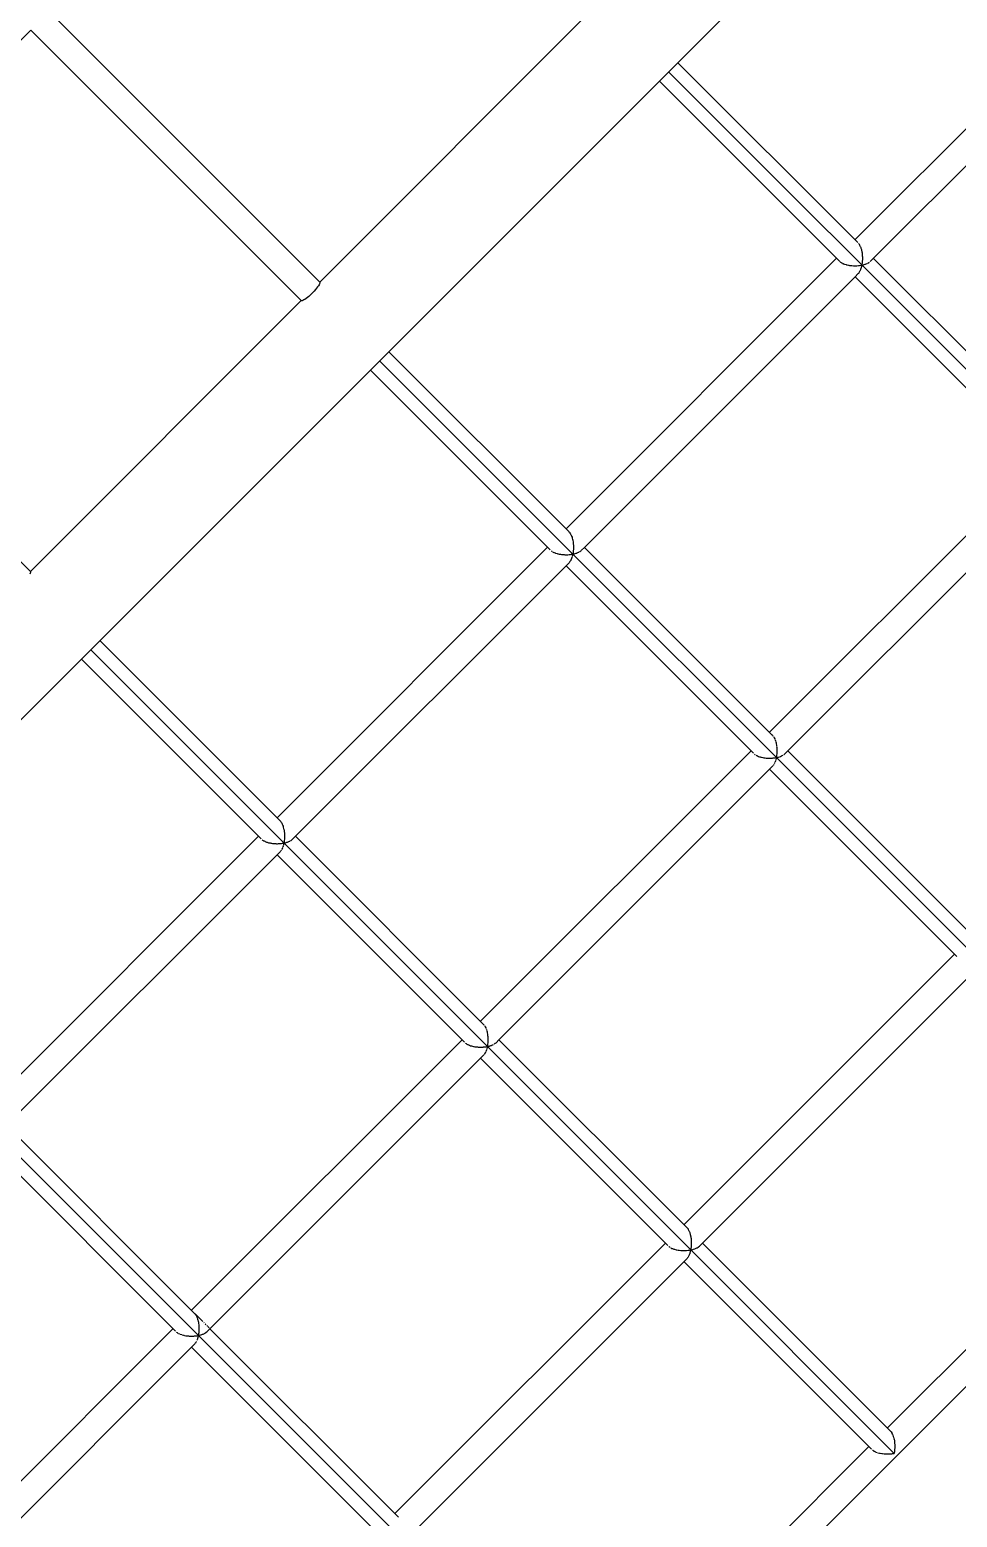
# Model space of a CAD drawing. Header units: millimetres. Extents: x -4086 to 3652, y -3941 to 3614.
# Drawn here: x 939 to 1505, y -1425 to -517 of the extents above; entities that cross this region are included whole.
import ezdxf

# ---------------------------------------------------------------- set-up
doc = ezdxf.new("R2010")
doc.units = ezdxf.units.MM
doc.layers.add('DIKOM_ОБЪЕКТ', color=7, linetype='Continuous')

msp = doc.modelspace()

# ---------------------------------------------------------------- linework, layer by layer
at = {"layer": 'DIKOM_ОБЪЕКТ', "color": 7, "linetype": 'Continuous'}
for p, q in [((1965.965, 93.955), (1152.923, -719.05)), ((1442.634, -645.459), (1607.645, -480.456)), ((1442.634, -645.459), (1607.645, -480.456)), ((1452.12, -658.534), (1620.72, -489.942)), ((951.232, -506.299), (1116.149, -671.222)), ((1116.149, -671.223), (1281.37, -506.009)), ((1116.149, -671.223), (1281.37, -506.009)), ((774.73, -682.793), (939.952, -517.579)), ((939.952, -517.579), (1104.868, -682.502)), ((939.952, -517.579), (1104.868, -682.502)), ((1570.866, -784.94), (1328.955, -543.027)), ((1570.866, -784.94), (1328.955, -543.027)), ((1444.295, -647.119), (1334.579, -537.402)), ((1433.364, -658.686), (1323.33, -548.651)), ((1444.758, -647.582), (1445.189, -648.014)), ((1444.902, -647.788), (1445.113, -648.09)), ((1445.113, -648.09), (1445.329, -648.404)), ((1445.189, -648.014), (1445.454, -648.279)), ((1445.335, -648.412), (1445.459, -648.656)), ((1445.459, -648.656), (1445.647, -649.027)), ((1445.647, -649.027), (1445.841, -649.411)), ((1445.847, -649.42), (1445.953, -649.703)), ((1445.953, -649.703), (1446.114, -650.135)), ((1446.114, -650.135), (1446.282, -650.581)), ((1446.286, -650.592), (1446.374, -650.91)), ((1446.374, -650.91), (1446.505, -651.389)), ((1446.505, -651.389), (1446.642, -651.889)), ((1446.645, -651.9), (1446.711, -652.246)), ((1446.711, -652.246), (1446.81, -652.763)), ((1446.81, -652.763), (1446.912, -653.304)), ((1266.374, -821.712), (1431.385, -656.708)), ((1266.374, -821.712), (1431.385, -656.708)), ((1433.516, -658.838), (1434.01, -659.182)), ((1434.138, -659.27), (1434.33, -659.403)), ((1434.338, -659.409), (1434.945, -659.717)), ((1435.1, -659.795), (1435.336, -659.915)), ((1435.345, -659.92), (1436.052, -660.185)), ((1436.231, -660.252), (1436.507, -660.356)), ((1436.517, -660.36), (1437.307, -660.577)), ((1437.307, -660.577), (1437.507, -660.632)), ((1437.507, -660.632), (1437.814, -660.716)), ((1437.826, -660.719), (1438.681, -660.882)), ((1438.681, -660.882), (1438.895, -660.923)), ((1438.895, -660.923), (1439.23, -660.986)), ((1439.242, -660.989), (1440.144, -661.094)), ((1440.144, -661.094), (1440.367, -661.12)), ((1440.367, -661.12), (1440.722, -661.161)), ((1440.735, -661.164), (1441.663, -661.208)), ((1441.663, -661.208), (1441.891, -661.22)), ((1441.891, -661.22), (1442.257, -661.237)), ((1442.271, -661.24), (1443.204, -661.223)), ((1443.204, -661.223), (1443.431, -661.219)), ((1443.431, -661.218), (1443.801, -661.211)), ((1443.815, -661.214), (1444.734, -661.136)), ((1444.734, -661.136), (1444.953, -661.117)), ((1444.953, -661.117), (1445.321, -661.085)), ((1445.335, -661.091), (1446.217, -660.95)), ((1446.217, -660.95), (1446.423, -660.917)), ((1446.471, -662.227), (1446.372, -662.54)), ((1446.423, -660.917), (1446.783, -660.859)), ((1446.599, -661.691), (1446.483, -662.21)), ((1446.708, -661.202), (1446.599, -661.691)), ((1446.783, -660.859), (1446.708, -661.202)), ((1446.876, -660.291), (1446.785, -660.857)), ((1446.786, -660.857), (1447.617, -660.672)), ((1446.96, -659.771), (1446.876, -660.291)), ((1446.915, -653.317), (1446.958, -653.682)), ((1446.957, -653.682), (1447.02, -654.225)), ((1447.017, -659.411), (1446.96, -659.771)), ((1447.062, -658.81), (1447.012, -659.395)), ((1447.02, -654.225), (1447.087, -654.796)), ((1447.109, -658.265), (1447.062, -658.81)), ((1447.09, -654.81), (1447.108, -655.187)), ((1447.108, -655.187), (1447.134, -655.743)), ((1447.141, -657.89), (1447.109, -658.266)), ((1447.134, -655.743), (1447.163, -656.331)), ((1447.149, -657.283), (1447.138, -657.875)), ((1447.158, -656.726), (1447.149, -657.283)), ((1447.166, -656.345), (1447.158, -656.726)), ((1447.617, -660.672), (1447.814, -660.629)), ((1447.814, -660.629), (1448.136, -660.557)), ((1448.153, -660.545), (1448.91, -660.303)), ((1449.084, -660.248), (1449.385, -660.151)), ((1449.395, -660.145), (1450.062, -659.855)), ((1450.212, -659.789), (1450.479, -659.673)), ((1450.488, -659.667), (1451.047, -659.338)), ((1451.173, -659.264), (1451.397, -659.131)), ((1451.943, -658.68), (1452.12, -658.534)), ((1568.532, -771.357), (1453.915, -656.739)), ((1116.155, -671.237), (1116.245, -671.445)), ((1277.655, -832.992), (1442.666, -667.988)), ((1557.291, -782.615), (1442.665, -667.988)), ((1442.666, -667.988), (1444.46, -666.194)), ((1444.689, -665.915), (1444.46, -666.194)), ((1444.898, -665.663), (1444.689, -665.915)), ((1445.05, -665.479), (1444.898, -665.663)), ((1445.265, -665.117), (1445.056, -665.471)), ((1445.456, -664.795), (1445.265, -665.117)), ((1445.593, -664.562), (1445.456, -664.795)), ((1445.782, -664.132), (1445.599, -664.553)), ((1445.95, -663.746), (1445.782, -664.132)), ((1446.071, -663.47), (1445.951, -663.746)), ((1446.23, -662.981), (1446.078, -663.458)), ((1446.371, -662.54), (1446.23, -662.981)), ((1109.449, -679.924), (1108.622, -680.612)), ((1110.302, -679.166), (1109.451, -679.922)), ((1111.159, -678.357), (1110.304, -679.164)), ((1112.002, -677.514), (1111.161, -678.355)), ((1112.812, -676.656), (1112.004, -677.512)), ((1113.57, -675.803), (1112.814, -676.654)), ((1114.259, -674.974), (1113.572, -675.801)), ((1114.865, -674.187), (1114.262, -674.972)), ((1115.375, -673.459), (1114.867, -674.185)), ((1115.774, -672.808), (1115.375, -673.458)), ((1116.056, -672.248), (1115.775, -672.807)), ((1116.215, -671.79), (1116.057, -672.246)), ((1116.245, -671.446), (1116.215, -671.788)), ((774.73, -682.793), (939.648, -847.716)), ((1104.868, -682.502), (939.648, -847.716)), ((939.648, -847.716), (1104.868, -682.503)), ((1105.091, -682.599), (1104.883, -682.509)), ((1105.436, -682.569), (1105.092, -682.6)), ((1105.893, -682.411), (1105.437, -682.568)), ((1106.454, -682.129), (1105.895, -682.41)), ((1107.105, -681.728), (1106.456, -682.127)), ((1107.833, -681.22), (1107.107, -681.727)), ((1108.619, -680.615), (1107.835, -681.218)), ((1268.005, -823.342), (1158.319, -713.655)), ((339.882, -1532.057), (1152.923, -719.05)), ((1256.636, -834.472), (1147.07, -724.904)), ((1518.688, -1085.277), (1152.694, -719.28)), ((1518.688, -1085.277), (1152.694, -719.28)), ((1390.456, -945.795), (1555.467, -780.791)), ((1390.456, -945.795), (1555.467, -780.791)), ((1401.736, -957.076), (1568.541, -790.278)), ((1267.885, -823.222), (1268.191, -823.528)), ((1268.191, -823.528), (1268.497, -823.835)), ((1268.497, -823.835), (1268.848, -824.186)), ((1268.614, -824), (1268.786, -824.248)), ((1268.786, -824.248), (1269.069, -824.656)), ((1269.075, -824.665), (1269.175, -824.861)), ((1269.175, -824.861), (1269.328, -825.163)), ((1269.328, -825.163), (1269.581, -825.664)), ((1090.114, -997.964), (1255.125, -832.96)), ((1090.114, -997.964), (1255.125, -832.96)), ((1269.587, -825.674), (1269.672, -825.901)), ((1269.672, -825.901), (1269.804, -826.252)), ((1269.804, -826.252), (1270.022, -826.834)), ((1270.026, -826.843), (1270.096, -827.098)), ((1270.096, -827.099), (1270.204, -827.491)), ((1270.204, -827.491), (1270.382, -828.142)), ((1270.385, -828.153), (1270.438, -828.429)), ((1270.438, -828.429), (1270.518, -828.853)), ((1270.518, -828.853), (1270.651, -829.557)), ((1270.655, -829.57), (1270.689, -829.861)), ((1270.689, -829.861), (1270.741, -830.305)), ((1270.741, -830.305), (1270.827, -831.049)), ((1270.855, -834.442), (1270.816, -834.887)), ((1270.829, -831.062), (1270.844, -831.364)), ((1270.844, -831.364), (1270.866, -831.818)), ((1270.88, -834.142), (1270.855, -834.442)), ((1270.866, -831.818), (1270.903, -832.584)), ((1270.892, -833.357), (1270.878, -834.128)), ((1270.9, -832.903), (1270.892, -833.357)), ((1270.905, -832.598), (1270.9, -832.902)), ((1275.86, -834.787), (1277.655, -832.992)), ((1392.21, -947.548), (1277.655, -832.992)), ((1257.256, -835.092), (1257.655, -835.368)), ((1257.655, -835.368), (1257.917, -835.55)), ((1258.078, -835.663), (1258.569, -835.911)), ((1258.569, -835.911), (1258.889, -836.073)), ((1258.889, -836.073), (1259.076, -836.168)), ((1259.085, -836.173), (1259.656, -836.388)), ((1259.656, -836.388), (1260.028, -836.527)), ((1260.028, -836.527), (1260.246, -836.609)), ((1260.257, -836.613), (1260.895, -836.788)), ((1260.895, -836.788), (1261.31, -836.902)), ((1261.31, -836.902), (1261.554, -836.968)), ((1261.566, -836.972), (1262.258, -837.103)), ((1262.258, -837.103), (1262.704, -837.188)), ((1262.704, -837.188), (1262.97, -837.238)), ((1262.983, -837.242), (1263.712, -837.327)), ((1263.712, -837.327), (1264.181, -837.381)), ((1264.181, -837.381), (1264.462, -837.414)), ((1264.475, -837.417), (1265.225, -837.453)), ((1265.225, -837.453), (1265.706, -837.476)), ((1265.706, -837.476), (1265.997, -837.489)), ((1266.011, -837.493), (1266.766, -837.478)), ((1266.406, -844.241), (1268.2, -842.447)), ((1266.766, -837.478), (1267.247, -837.47)), ((1267.247, -837.47), (1267.541, -837.465)), ((1267.556, -837.467), (1268.297, -837.404)), ((1268.498, -842.085), (1268.2, -842.447)), ((1268.297, -837.404), (1268.768, -837.363)), ((1268.669, -841.879), (1268.498, -842.085)), ((1268.768, -837.363), (1269.06, -837.339)), ((1269.067, -841.264), (1268.796, -841.724)), ((1269.223, -841.001), (1269.067, -841.264)), ((1269.076, -837.345), (1269.786, -837.23)), ((1269.333, -840.815), (1269.223, -841.001)), ((1269.577, -840.259), (1269.339, -840.806)), ((1269.714, -839.944), (1269.577, -840.259)), ((1269.811, -839.722), (1269.715, -839.944)), ((1269.786, -837.23), (1270.236, -837.158)), ((1270.015, -839.091), (1269.817, -839.712)), ((1270.131, -838.73), (1270.015, -839.091)), ((1270.211, -838.48), (1270.131, -838.73)), ((1270.373, -837.787), (1270.223, -838.463)), ((1270.236, -837.158), (1270.523, -837.112)), ((1270.462, -837.385), (1270.373, -837.787)), ((1270.523, -837.112), (1270.462, -837.385)), ((1270.643, -836.374), (1270.525, -837.109)), ((1270.525, -837.109), (1271.201, -836.96)), ((1270.711, -835.951), (1270.643, -836.374)), ((1270.757, -835.663), (1270.711, -835.951)), ((1270.816, -834.887), (1270.751, -835.647)), ((1271.201, -836.96), (1271.624, -836.866)), ((1271.623, -836.866), (1271.875, -836.81)), ((1271.893, -836.798), (1272.506, -836.602)), ((1272.506, -836.602), (1272.887, -836.48)), ((1272.887, -836.48), (1273.124, -836.404)), ((1273.135, -836.398), (1273.676, -836.163)), ((1273.676, -836.163), (1274.008, -836.018)), ((1274.008, -836.018), (1274.219, -835.926)), ((1274.68, -835.653), (1274.96, -835.489)), ((1274.96, -835.489), (1275.136, -835.384)), ((1275.144, -835.377), (1275.501, -835.083)), ((1275.501, -835.083), (1275.719, -834.903)), ((939.555, -848.741), (939.273, -849.3)), ((939.714, -848.284), (939.555, -848.74)), ((939.647, -847.717), (939.744, -847.939)), ((939.745, -847.94), (939.714, -848.275)), ((1101.394, -1009.245), (1266.406, -844.241)), ((1380.718, -958.555), (1266.405, -844.241)), ((1342.428, -1261.529), (976.434, -895.532)), ((1342.428, -1261.529), (976.434, -895.532)), ((1092.243, -1000.094), (982.058, -889.908)), ((1080.375, -1010.724), (970.809, -901.157)), ((1392.04, -947.378), (1392.226, -947.565)), ((1392.32, -947.659), (1392.46, -947.799)), ((1392.585, -947.924), (1392.81, -948.248)), ((1392.869, -948.332), (1393.151, -948.739)), ((1393.158, -948.749), (1393.358, -949.145)), ((1393.41, -949.247), (1393.663, -949.747)), ((1393.67, -949.757), (1393.842, -950.218)), ((1393.886, -950.336), (1394.104, -950.917)), ((1394.108, -950.927), (1394.25, -951.445)), ((1394.286, -951.575), (1394.464, -952.224)), ((1394.467, -952.237), (1394.573, -952.795)), ((1214.196, -1122.048), (1379.207, -957.044)), ((1214.196, -1122.048), (1379.207, -957.044)), ((1381.339, -959.176), (1381.736, -959.452)), ((1382.159, -959.745), (1382.65, -959.994)), ((1382.77, -960.055), (1383.158, -960.251)), ((1383.167, -960.256), (1383.739, -960.471)), ((1383.876, -960.522), (1384.329, -960.692)), ((1384.339, -960.696), (1384.977, -960.871)), ((1385.131, -960.913), (1385.636, -961.051)), ((1385.648, -961.055), (1386.339, -961.186)), ((1386.503, -961.218), (1387.052, -961.322)), ((1387.064, -961.325), (1387.793, -961.41)), ((1387.964, -961.429), (1388.544, -961.497)), ((1388.557, -961.5), (1389.307, -961.536)), ((1389.482, -961.544), (1390.079, -961.573)), ((1390.093, -961.576), (1390.848, -961.561)), ((1391.02, -961.558), (1391.623, -961.548)), ((1391.637, -961.55), (1392.379, -961.487)), ((1392.548, -961.473), (1393.142, -961.422)), ((1393.159, -961.428), (1393.869, -961.313)), ((1394.028, -961.287), (1394.605, -961.195)), ((1394.605, -961.195), (1394.483, -961.744)), ((1394.6, -952.936), (1394.734, -953.641)), ((1394.725, -960.458), (1394.607, -961.193)), ((1394.607, -961.193), (1395.284, -961.042)), ((1394.737, -953.652), (1394.805, -954.243)), ((1394.84, -959.746), (1394.747, -960.324)), ((1394.823, -954.39), (1394.908, -955.132)), ((1394.899, -958.971), (1394.833, -959.731)), ((1394.962, -958.226), (1394.911, -958.829)), ((1394.912, -955.145), (1394.941, -955.754)), ((1394.948, -955.903), (1394.985, -956.668)), ((1394.974, -957.441), (1394.959, -958.212)), ((1394.987, -956.681), (1394.976, -957.295)), ((1395.43, -961.01), (1395.958, -960.893)), ((1395.975, -960.882), (1396.588, -960.685)), ((1396.721, -960.643), (1397.207, -960.487)), ((1397.218, -960.481), (1397.758, -960.246)), ((1397.871, -960.196), (1398.3, -960.01)), ((1398.31, -960.004), (1398.763, -959.736)), ((1399.227, -959.461), (1399.583, -959.166)), ((1399.657, -959.105), (1399.942, -958.87)), ((1399.942, -958.87), (1401.736, -957.076)), ((1516.416, -1071.756), (1401.736, -957.076)), ((1225.476, -1133.328), (1392.281, -966.53)), ((1504.8, -1082.638), (1390.487, -968.324)), ((1392.581, -966.168), (1392.281, -966.53)), ((1392.872, -965.815), (1392.631, -966.106)), ((1393.15, -965.347), (1392.879, -965.806)), ((1393.659, -964.342), (1393.421, -964.888)), ((1393.893, -963.806), (1393.701, -964.245)), ((1394.099, -963.174), (1393.9, -963.795)), ((1394.293, -962.562), (1394.134, -963.063)), ((1394.455, -961.871), (1394.304, -962.547)), ((1092.244, -1000.095), (1092.38, -1000.292)), ((1092.459, -1000.407), (1092.809, -1000.909)), ((1092.816, -1000.919), (1092.939, -1001.162)), ((1093.008, -1001.299), (1093.321, -1001.916)), ((1093.327, -1001.927), (1093.433, -1002.21)), ((1093.493, -1002.369), (1093.762, -1003.086)), ((1093.766, -1003.097), (1093.853, -1003.415)), ((1093.902, -1003.593), (1094.121, -1004.394)), ((1094.125, -1004.406), (1094.191, -1004.751)), ((1094.227, -1004.941), (1094.391, -1005.809)), ((1094.394, -1005.822), (1094.437, -1006.188)), ((1094.438, -1006.188), (1094.46, -1006.386)), ((1094.46, -1006.386), (1094.567, -1007.301)), ((913.853, -1174.217), (1078.864, -1009.214)), ((913.853, -1174.217), (1078.864, -1009.214)), ((1080.993, -1011.342), (1081.3, -1011.555)), ((1081.3, -1011.555), (1081.615, -1011.774)), ((1081.615, -1011.774), (1081.809, -1011.908)), ((1081.817, -1011.915), (1082.192, -1012.104)), ((1082.192, -1012.104), (1082.58, -1012.301)), ((1082.58, -1012.301), (1082.816, -1012.421)), ((1082.825, -1012.425), (1083.261, -1012.589)), ((1083.261, -1012.589), (1083.711, -1012.758)), ((1083.711, -1012.758), (1083.986, -1012.862)), ((1083.996, -1012.866), (1084.485, -1012.999)), ((1084.485, -1012.999), (1084.986, -1013.136)), ((1084.986, -1013.136), (1085.294, -1013.221)), ((1085.306, -1013.225), (1085.834, -1013.324)), ((1085.834, -1013.324), (1086.375, -1013.427)), ((1086.375, -1013.427), (1086.71, -1013.491)), ((1086.722, -1013.494), (1087.278, -1013.559)), ((1087.278, -1013.559), (1087.847, -1013.625)), ((1087.847, -1013.625), (1088.202, -1013.666)), ((1088.215, -1013.669), (1088.788, -1013.697)), ((1088.788, -1013.697), (1089.37, -1013.724)), ((1089.371, -1013.724), (1089.737, -1013.742)), ((1089.75, -1013.745), (1090.327, -1013.734)), ((1090.327, -1013.734), (1090.911, -1013.724)), ((1090.911, -1013.724), (1091.28, -1013.717)), ((1091.295, -1013.72), (1091.862, -1013.671)), ((1091.862, -1013.671), (1092.432, -1013.622)), ((1092.432, -1013.623), (1092.8, -1013.591)), ((1092.815, -1013.597), (1093.356, -1013.51)), ((1093.356, -1013.51), (1093.904, -1013.423)), ((1093.55, -1015.975), (1093.43, -1016.251)), ((1093.801, -1015.201), (1093.557, -1015.964)), ((1093.951, -1014.732), (1093.85, -1015.046)), ((1093.904, -1013.423), (1094.262, -1013.366)), ((1094.147, -1013.885), (1093.962, -1014.716)), ((1094.262, -1013.366), (1094.186, -1013.706)), ((1094.41, -1012.458), (1094.266, -1013.361)), ((1094.266, -1013.361), (1094.785, -1013.247)), ((1094.497, -1011.915), (1094.439, -1012.276)), ((1094.571, -1010.964), (1094.491, -1011.9)), ((1094.569, -1007.315), (1094.587, -1007.692)), ((1094.587, -1007.692), (1094.597, -1007.894)), ((1094.62, -1010.395), (1094.588, -1010.77)), ((1094.597, -1007.894), (1094.643, -1008.836)), ((1094.634, -1009.431), (1094.617, -1010.381)), ((1094.638, -1009.231), (1094.634, -1009.431)), ((1094.645, -1008.851), (1094.638, -1009.231)), ((1094.785, -1013.247), (1095.294, -1013.134)), ((1095.294, -1013.134), (1095.616, -1013.062)), ((1095.633, -1013.051), (1096.103, -1012.9)), ((1096.103, -1012.9), (1096.564, -1012.753)), ((1096.564, -1012.753), (1096.863, -1012.657)), ((1096.875, -1012.65), (1097.289, -1012.47)), ((1097.289, -1012.47), (1097.692, -1012.295)), ((1097.692, -1012.295), (1097.958, -1012.179)), ((1098.314, -1011.968), (1098.652, -1011.769)), ((1098.652, -1011.769), (1098.876, -1011.637)), ((1098.884, -1011.629), (1099.157, -1011.404)), ((1099.157, -1011.404), (1099.422, -1011.186)), ((1099.422, -1011.186), (1099.6, -1011.039)), ((1099.6, -1011.039), (1101.394, -1009.245)), ((1216.325, -1124.177), (1101.394, -1009.245)), ((925.134, -1185.498), (1090.145, -1020.494)), ((1090.145, -1020.494), (1091.939, -1018.7)), ((1204.458, -1134.807), (1090.145, -1020.494)), ((1092.306, -1018.254), (1091.939, -1018.7)), ((1092.529, -1017.984), (1092.377, -1018.168)), ((1092.87, -1017.411), (1092.536, -1017.977)), ((1093.371, -1016.386), (1093.08, -1017.057)), ((1166.167, -1437.783), (800.173, -1071.784)), ((1166.167, -1437.783), (800.173, -1071.784)), ((1338.278, -1246.131), (1503.29, -1081.127)), ((1338.278, -1246.131), (1503.29, -1081.127)), ((1349.558, -1257.411), (1516.363, -1090.613)), ((1216.323, -1124.175), (1216.53, -1124.472)), ((1216.607, -1124.583), (1216.891, -1124.993)), ((1216.896, -1125), (1217.079, -1125.361)), ((1037.936, -1298.3), (1202.946, -1133.297)), ((1037.936, -1298.3), (1202.946, -1133.297)), ((1217.148, -1125.498), (1217.403, -1125.999)), ((1217.408, -1126.009), (1217.565, -1126.428)), ((1217.624, -1126.586), (1217.844, -1127.17)), ((1217.848, -1127.181), (1217.976, -1127.648)), ((1218.025, -1127.826), (1218.203, -1128.477)), ((1218.207, -1128.489), (1218.303, -1128.994)), ((1218.303, -1128.994), (1218.34, -1129.188)), ((1218.34, -1129.188), (1218.474, -1129.893)), ((1218.477, -1129.905), (1218.539, -1130.436)), ((1218.539, -1130.436), (1218.563, -1130.645)), ((1218.563, -1130.645), (1218.649, -1131.385)), ((1218.651, -1131.398), (1218.678, -1131.943)), ((1218.678, -1131.943), (1218.688, -1132.159)), ((1218.688, -1132.159), (1218.725, -1132.92)), ((1218.713, -1133.699), (1218.699, -1134.464)), ((1218.717, -1133.48), (1218.713, -1133.7)), ((1218.727, -1132.934), (1218.717, -1133.48)), ((1223.682, -1135.122), (1225.476, -1133.328)), ((1340.407, -1248.26), (1225.476, -1133.328)), ((1049.216, -1309.581), (1216.021, -1142.783)), ((1205.078, -1135.427), (1205.363, -1135.625)), ((1205.494, -1135.716), (1205.891, -1135.992)), ((1205.899, -1135.998), (1206.251, -1136.176)), ((1206.411, -1136.257), (1206.898, -1136.504)), ((1206.907, -1136.509), (1207.317, -1136.663)), ((1207.5, -1136.732), (1208.069, -1136.945)), ((1208.079, -1136.949), (1208.537, -1137.074)), ((1208.537, -1137.074), (1208.742, -1137.13)), ((1208.742, -1137.131), (1209.376, -1137.304)), ((1209.387, -1137.308), (1209.884, -1137.402)), ((1209.884, -1137.402), (1210.104, -1137.444)), ((1210.104, -1137.444), (1210.792, -1137.575)), ((1210.804, -1137.578), (1211.327, -1137.638)), ((1211.327, -1137.638), (1211.557, -1137.665)), ((1211.557, -1137.665), (1212.284, -1137.75)), ((1212.297, -1137.753), (1212.835, -1137.778)), ((1212.835, -1137.778), (1213.07, -1137.789)), ((1213.07, -1137.789), (1213.819, -1137.825)), ((1213.833, -1137.828), (1214.374, -1137.818)), ((1214.374, -1137.818), (1214.607, -1137.814)), ((1214.608, -1137.814), (1215.363, -1137.8)), ((1215.377, -1137.803), (1215.909, -1137.758)), ((1215.909, -1137.758), (1216.137, -1137.738)), ((1216.311, -1142.432), (1216.021, -1142.783)), ((1216.137, -1137.738), (1216.882, -1137.674)), ((1216.611, -1142.067), (1216.402, -1142.321)), ((1216.882, -1141.613), (1216.618, -1142.06)), ((1216.898, -1137.681), (1217.405, -1137.598)), ((1217.155, -1141.151), (1216.964, -1141.473)), ((1217.393, -1140.608), (1217.162, -1141.141)), ((1217.405, -1137.598), (1217.623, -1137.563)), ((1217.633, -1140.059), (1217.464, -1140.444)), ((1217.623, -1137.563), (1218.344, -1137.448)), ((1217.833, -1139.441), (1217.64, -1140.047)), ((1218.033, -1138.815), (1217.892, -1139.256)), ((1218.192, -1138.135), (1218.045, -1138.799)), ((1218.236, -1137.938), (1218.192, -1138.134)), ((1218.344, -1137.448), (1218.236, -1137.938)), ((1218.462, -1136.722), (1218.347, -1137.446)), ((1218.347, -1137.446), (1218.837, -1137.337)), ((1218.497, -1136.508), (1218.462, -1136.722)), ((1218.579, -1135.999), (1218.497, -1136.508)), ((1218.638, -1135.232), (1218.573, -1135.983)), ((1218.656, -1135.014), (1218.638, -1135.232)), ((1218.701, -1134.478), (1218.656, -1135.014)), ((1218.837, -1137.337), (1219.032, -1137.293)), ((1219.032, -1137.293), (1219.698, -1137.146)), ((1219.714, -1137.134), (1220.157, -1136.993)), ((1220.335, -1136.936), (1220.946, -1136.741)), ((1220.957, -1136.733), (1221.347, -1136.564)), ((1221.501, -1136.497), (1222.04, -1136.262)), ((1222.505, -1135.987), (1222.958, -1135.719)), ((1222.966, -1135.713), (1223.224, -1135.5)), ((1223.324, -1135.418), (1223.682, -1135.122)), ((1328.539, -1258.89), (1214.226, -1144.577)), ((1040.065, -1300.43), (925.134, -1185.498)), ((1028.197, -1311.06), (913.885, -1196.746)), ((1462.36, -1370.214), (1627.371, -1205.21)), ((1462.36, -1370.214), (1627.371, -1205.21)), ((1281.081, -1574.047), (1640.446, -1214.697)), ((1340.408, -1248.261), (1340.634, -1248.488)), ((1340.409, -1248.263), (1340.593, -1248.528)), ((1340.593, -1248.528), (1340.831, -1248.872)), ((1340.634, -1248.488), (1341.098, -1248.951)), ((1340.831, -1248.872), (1340.973, -1249.076)), ((1340.979, -1249.084), (1341.145, -1249.412)), ((1341.145, -1249.412), (1341.359, -1249.833)), ((1341.359, -1249.833), (1341.486, -1250.083)), ((1341.491, -1250.093), (1341.633, -1250.473)), ((1341.633, -1250.473), (1341.817, -1250.962)), ((1341.817, -1250.962), (1341.926, -1251.253)), ((1341.931, -1251.264), (1342.047, -1251.688)), ((1342.047, -1251.688), (1342.197, -1252.236)), ((1162.018, -1422.383), (1327.029, -1257.38)), ((1162.018, -1422.383), (1327.029, -1257.38)), ((1329.159, -1259.51), (1329.37, -1259.656)), ((1329.417, -1259.689), (1329.973, -1260.075)), ((1330.299, -1260.242), (1330.98, -1260.588)), ((1330.989, -1260.592), (1331.29, -1260.705)), ((1331.358, -1260.731), (1332.15, -1261.028)), ((1332.162, -1261.032), (1332.497, -1261.124)), ((1342.197, -1252.236), (1342.285, -1252.561)), ((1342.289, -1252.572), (1342.377, -1253.031)), ((1342.377, -1253.031), (1342.489, -1253.626)), ((1342.585, -1260.545), (1342.486, -1261.167)), ((1342.489, -1253.626), (1342.556, -1253.976)), ((1342.559, -1253.989), (1342.615, -1254.471)), ((1342.66, -1260.08), (1342.585, -1260.545)), ((1342.615, -1254.471), (1342.688, -1255.1)), ((1342.687, -1259.694), (1342.655, -1260.068)), ((1342.742, -1259.046), (1342.687, -1259.694)), ((1342.688, -1255.1), (1342.731, -1255.469)), ((1342.733, -1255.481), (1342.758, -1255.977)), ((1342.784, -1258.561), (1342.742, -1259.046)), ((1342.758, -1255.977), (1342.789, -1256.627)), ((1342.788, -1258.169), (1342.782, -1258.548)), ((1342.8, -1257.513), (1342.788, -1258.169)), ((1342.789, -1256.627), (1342.807, -1257.003)), ((1342.809, -1257.018), (1342.8, -1257.513)), ((1343.797, -1261.218), (1344.107, -1261.119)), ((1344.198, -1261.09), (1345.028, -1260.824)), ((1345.04, -1260.818), (1345.311, -1260.699)), ((1345.392, -1260.664), (1346.123, -1260.346)), ((1346.132, -1260.34), (1346.358, -1260.207)), ((1346.429, -1260.164), (1347.04, -1259.804)), ((1347.048, -1259.796), (1347.225, -1259.65)), ((1347.282, -1259.604), (1347.764, -1259.206)), ((1347.764, -1259.206), (1349.558, -1257.411)), ((1464.489, -1372.344), (1349.558, -1257.411)), ((1032.916, -1574.041), (1340.103, -1266.866)), ((1332.574, -1261.145), (1333.458, -1261.387)), ((1333.47, -1261.391), (1333.832, -1261.46)), ((1333.917, -1261.476), (1334.874, -1261.658)), ((1334.886, -1261.661), (1335.266, -1261.705)), ((1335.358, -1261.715), (1336.366, -1261.832)), ((1336.379, -1261.835), (1336.768, -1261.854)), ((1336.866, -1261.859), (1337.901, -1261.909)), ((1337.915, -1261.911), (1338.305, -1261.904)), ((1452.621, -1382.973), (1338.309, -1268.66)), ((1338.404, -1261.902), (1339.446, -1261.884)), ((1339.459, -1261.886), (1339.841, -1261.853)), ((1339.94, -1261.845), (1340.965, -1261.758)), ((1340.244, -1266.696), (1340.103, -1266.866)), ((1340.505, -1266.38), (1340.244, -1266.696)), ((1340.693, -1266.15), (1340.505, -1266.38)), ((1340.829, -1265.926), (1340.701, -1266.142)), ((1341.065, -1265.526), (1340.829, -1265.926)), ((1340.979, -1261.762), (1341.341, -1261.703)), ((1341.237, -1265.234), (1341.065, -1265.526)), ((1341.357, -1264.966), (1341.244, -1265.224)), ((1341.564, -1264.49), (1341.357, -1264.966)), ((1341.441, -1261.688), (1342.428, -1261.529)), ((1341.715, -1264.142), (1341.564, -1264.49)), ((1341.816, -1263.836), (1341.723, -1264.13)), ((1341.989, -1263.297), (1341.816, -1263.836)), ((1342.116, -1262.899), (1341.989, -1263.297)), ((1342.199, -1262.563), (1342.128, -1262.881)), ((1342.329, -1261.975), (1342.198, -1262.563)), ((1342.428, -1261.529), (1342.329, -1261.975)), ((1342.486, -1261.167), (1342.428, -1261.529)), ((1466.51, -1385.613), (1342.428, -1261.529)), ((1466.51, -1385.613), (1342.428, -1261.529)), ((1342.429, -1261.531), (1342.772, -1261.454)), ((1342.873, -1261.43), (1343.779, -1261.23)), ((1040.065, -1300.43), (1040.191, -1300.611)), ((1040.065, -1300.43), (1040.218, -1300.583)), ((1040.191, -1300.611), (1040.439, -1300.969)), ((1040.218, -1300.583), (1040.755, -1301.12)), ((1040.439, -1300.969), (1040.631, -1301.245)), ((1040.637, -1301.252), (1040.749, -1301.474)), ((1040.749, -1301.474), (1040.972, -1301.914)), ((1040.755, -1301.12), (1040.929, -1301.294)), ((1040.929, -1301.294), (1041.515, -1301.88)), ((1040.972, -1301.914), (1041.143, -1302.252)), ((1041.148, -1302.261), (1041.244, -1302.518)), ((1041.244, -1302.518), (1041.437, -1303.031)), ((1041.437, -1303.031), (1041.584, -1303.423)), ((1041.515, -1301.88), (1041.7, -1302.064)), ((1041.588, -1303.433), (1041.667, -1303.72)), ((1041.667, -1303.72), (1041.823, -1304.293)), ((1041.7, -1302.064), (1042.321, -1302.685)), ((1041.824, -1304.293), (1041.943, -1304.73)), ((1041.947, -1304.742), (1042.006, -1305.052)), ((1042.006, -1305.052), (1042.124, -1305.674)), ((1042.124, -1305.674), (1042.213, -1306.146)), ((1042.216, -1306.158), (1042.255, -1306.483)), ((1042.255, -1306.483), (1042.331, -1307.143)), ((1042.321, -1302.685), (1042.511, -1302.876)), ((1042.511, -1302.876), (1043.154, -1303.519)), ((1043.154, -1303.519), (1043.347, -1303.712)), ((1043.347, -1303.712), (1043.997, -1304.362)), ((1043.997, -1304.362), (1044.188, -1304.553)), ((1044.188, -1304.553), (1044.831, -1305.196)), ((1045.411, -1305.776), (1045.636, -1306.001)), ((768.414, -1567.81), (1026.686, -1309.55)), ((768.414, -1567.81), (1026.686, -1309.55)), ((1028.815, -1311.678), (1028.989, -1311.799)), ((1029.098, -1311.874), (1029.631, -1312.244)), ((1029.639, -1312.25), (1029.852, -1312.358)), ((1029.985, -1312.426), (1030.638, -1312.757)), ((1030.647, -1312.762), (1030.894, -1312.855)), ((1031.048, -1312.912), (1031.808, -1313.197)), ((1031.819, -1313.202), (1032.096, -1313.278)), ((1032.266, -1313.324), (1033.116, -1313.557)), ((1033.127, -1313.56), (1033.428, -1313.618)), ((1033.61, -1313.653), (1034.531, -1313.827)), ((1034.544, -1313.83), (1034.86, -1313.867)), ((1035.051, -1313.889), (1036.024, -1314.002)), ((1036.036, -1314.005), (1036.363, -1314.021)), ((1036.556, -1314.03), (1037.559, -1314.078)), ((1037.572, -1314.08), (1037.901, -1314.074)), ((1038.091, -1314.071), (1039.102, -1314.053)), ((1039.117, -1314.056), (1039.438, -1314.028)), ((1039.626, -1314.013), (1040.622, -1313.927)), ((1040.638, -1313.933), (1040.941, -1313.885)), ((1041.123, -1313.856), (1042.084, -1313.701)), ((1041.686, -1315.339), (1041.506, -1315.901)), ((1041.772, -1315.068), (1041.686, -1315.339)), ((1041.88, -1314.616), (1041.783, -1315.053)), ((1042.015, -1314.005), (1041.88, -1314.616)), ((1042.084, -1313.701), (1042.015, -1314.005)), ((1042.164, -1313.217), (1042.087, -1313.698)), ((1042.087, -1313.698), (1042.39, -1313.63)), ((1042.27, -1312.558), (1042.164, -1313.217)), ((1042.319, -1312.252), (1042.27, -1312.558)), ((1042.356, -1311.737), (1042.313, -1312.236)), ((1042.331, -1307.143), (1042.388, -1307.638)), ((1042.414, -1311.056), (1042.356, -1311.737)), ((1042.391, -1307.65), (1042.407, -1307.984)), ((1042.407, -1307.984), (1042.44, -1308.666)), ((1042.441, -1310.73), (1042.414, -1311.056)), ((1042.448, -1310.209), (1042.439, -1310.717)), ((1042.44, -1308.666), (1042.465, -1309.173)), ((1042.46, -1309.52), (1042.448, -1310.209)), ((1042.467, -1309.186), (1042.46, -1309.52)), ((1042.542, -1313.596), (1043.439, -1313.398)), ((1043.454, -1313.386), (1043.726, -1313.3)), ((1043.867, -1313.255), (1044.686, -1312.993)), ((1044.697, -1312.987), (1044.936, -1312.882)), ((1045.058, -1312.829), (1045.78, -1312.515)), ((1045.789, -1312.509), (1045.99, -1312.39)), ((1046.091, -1312.331), (1046.698, -1311.972)), ((1046.177, -1306.543), (1046.395, -1306.76)), ((1046.395, -1306.76), (1046.555, -1306.92)), ((1046.555, -1306.92), (1046.759, -1307.125)), ((1046.706, -1311.965), (1046.864, -1311.835)), ((1046.942, -1311.77), (1047.421, -1311.375)), ((1047.234, -1307.599), (1047.71, -1308.075)), ((1047.421, -1311.375), (1049.216, -1309.581)), ((1047.83, -1308.195), (1048.236, -1308.601)), ((1048.332, -1308.697), (1048.657, -1309.022)), ((1049.008, -1309.373), (1049.153, -1309.518)), ((1164.147, -1424.512), (1049.216, -1309.58)), ((784.75, -1574.035), (1037.967, -1320.829)), ((1037.967, -1320.829), (1039.761, -1319.035)), ((1152.28, -1435.144), (1037.967, -1320.829)), ((1039.95, -1318.806), (1039.761, -1319.035)), ((1040.224, -1318.474), (1039.95, -1318.806)), ((1040.351, -1318.32), (1040.224, -1318.474)), ((1040.53, -1318.02), (1040.358, -1318.312)), ((1040.779, -1317.6), (1040.53, -1318.02)), ((1040.895, -1317.403), (1040.779, -1317.6)), ((1041.372, -1316.311), (1041.269, -1316.547)), ((1041.506, -1315.902), (1041.379, -1316.3)), ((1464.487, -1372.341), (1464.645, -1372.568)), ((1464.645, -1372.568), (1465.054, -1373.158)), ((1465.061, -1373.167), (1465.2, -1373.442)), ((1465.2, -1373.442), (1465.567, -1374.166)), ((1465.572, -1374.176), (1465.692, -1374.494)), ((1465.692, -1374.494), (1466.008, -1375.336)), ((1466.013, -1375.347), (1466.11, -1375.703)), ((1466.11, -1375.703), (1466.367, -1376.645)), ((1466.371, -1376.656), (1466.444, -1377.04)), ((1466.444, -1377.04), (1466.638, -1378.059)), ((1466.641, -1378.072), (1466.688, -1378.476)), ((1466.688, -1378.476), (1466.813, -1379.552)), ((1264.744, -1567.822), (1451.111, -1381.463)), ((1264.744, -1567.822), (1451.111, -1381.463)), ((1453.247, -1383.597), (1453.453, -1383.74)), ((1453.453, -1383.74), (1454.055, -1384.158)), ((1454.071, -1384.168), (1454.325, -1384.296)), ((1454.325, -1384.296), (1455.063, -1384.67)), ((1455.079, -1384.678), (1455.375, -1384.79)), ((1455.375, -1384.79), (1456.233, -1385.111)), ((1456.583, -1385.208), (1457.541, -1385.471)), ((1457.56, -1385.476), (1457.921, -1385.544)), ((1457.921, -1385.544), (1458.957, -1385.741)), ((1458.975, -1385.744), (1459.358, -1385.789)), ((1459.358, -1385.789), (1460.448, -1385.916)), ((1460.467, -1385.918), (1460.863, -1385.938)), ((1460.863, -1385.938), (1461.984, -1385.992)), ((1462.002, -1385.994), (1462.401, -1385.987)), ((1462.401, -1385.987), (1463.528, -1385.966)), ((1463.544, -1385.969), (1463.94, -1385.935)), ((1463.94, -1385.935), (1465.047, -1385.84)), ((1465.062, -1385.846), (1465.442, -1385.784)), ((1465.442, -1385.784), (1466.51, -1385.613)), ((1466.681, -1384.548), (1466.51, -1385.613)), ((1466.742, -1384.164), (1466.681, -1384.548)), ((1466.831, -1383.048), (1466.737, -1384.151)), ((1466.816, -1379.565), (1466.835, -1379.978)), ((1466.865, -1382.644), (1466.831, -1383.048)), ((1466.835, -1379.978), (1466.888, -1381.087)), ((1466.883, -1381.514), (1466.863, -1382.631)), ((1466.891, -1381.101), (1466.883, -1381.514))]:
    msp.add_line(p, q, dxfattribs=at)

doc.saveas('drawing.dxf')
